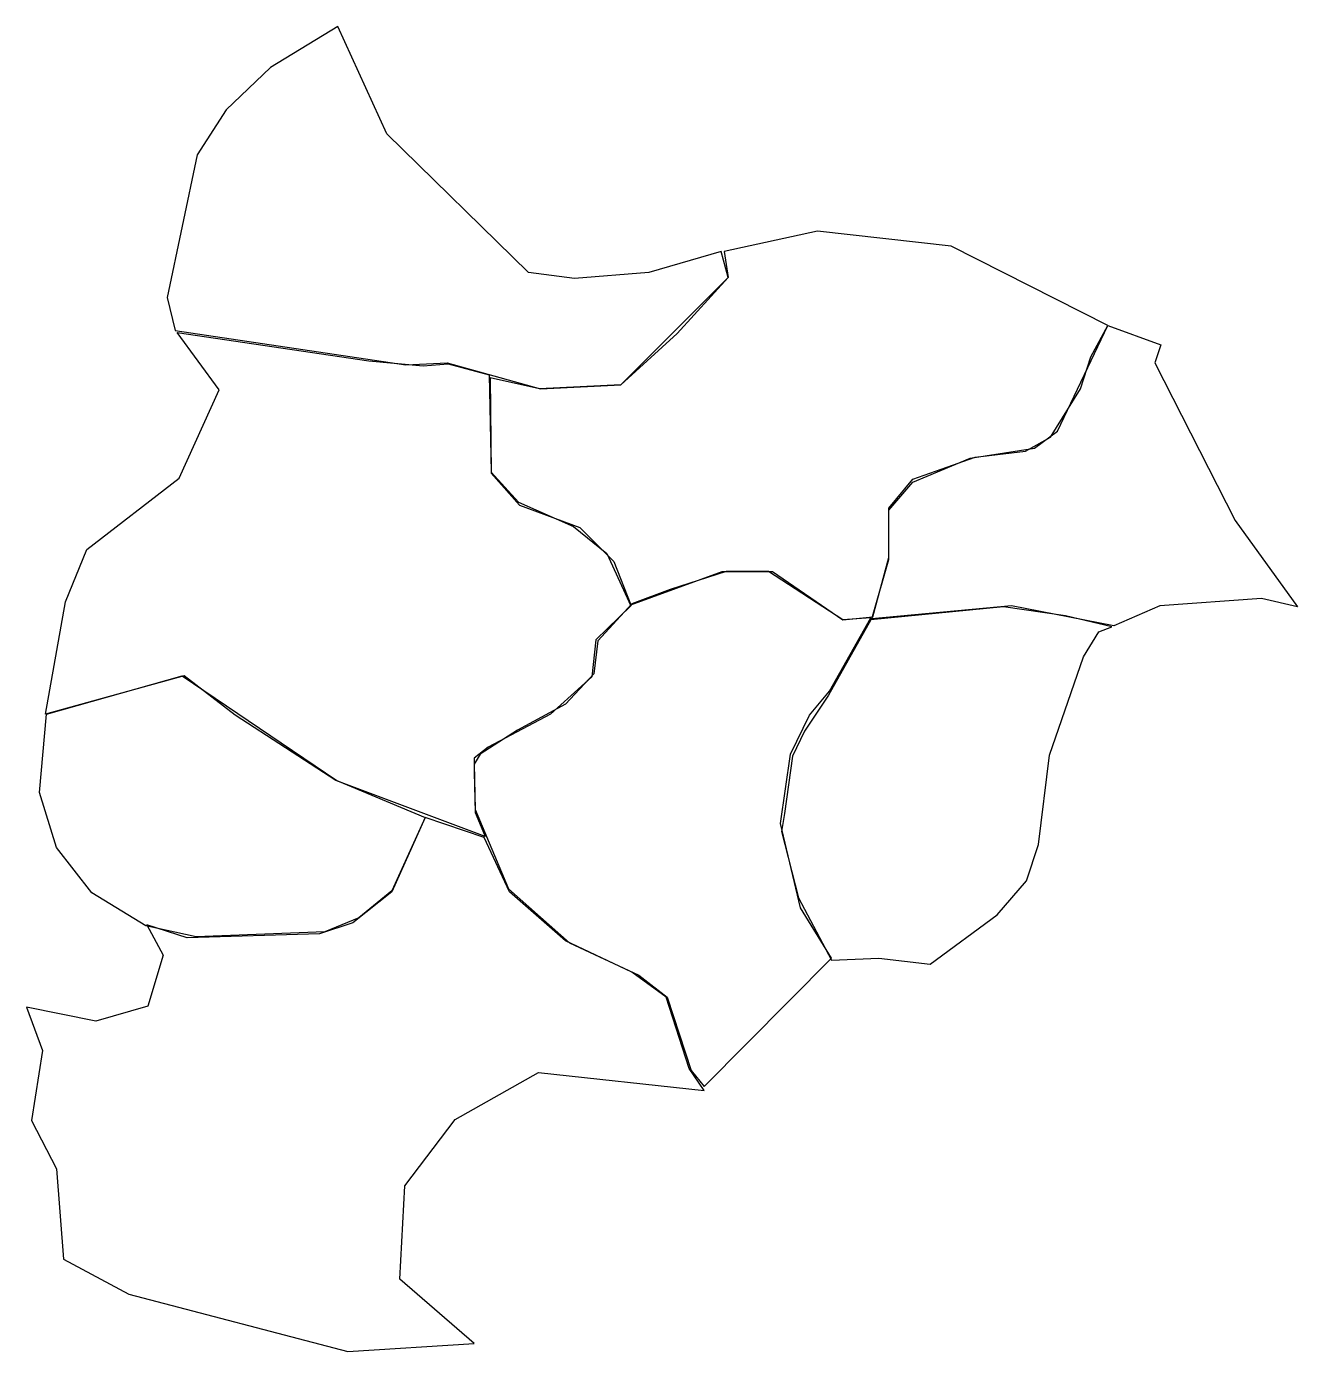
# Model space of a CAD drawing. Extents: x -262 to 250, y 139 to 673.
import ezdxf

# ---------------------------------------------------------------- set-up
doc = ezdxf.new("R2010")
doc.units = 0
doc.layers.add('Layer_1', color=7, linetype='CONTINUOUS')

msp = doc.modelspace()

# ---------------------------------------------------------------- linework, layer by layer
at = {"layer": 'Layer_1', "color": 7}
for points in [[(17.778685, 582.251924), (-11.313709, 573.766644), (-41.214224, 571.342284), (-59.80103, 573.766644), (-116.773632, 629.527068), (-136.572624, 672.761596), (-163.644712, 656.195092), (-181.4234, 639.224532), (-193.141168, 621.041788), (-205.263, 563.665124), (-202.030512, 550.331108), (-109.096472, 536.593036), (-92.529976, 537.401156), (-54.952298, 526.895572), (-22.627417, 528.511812), (20.607112, 571.74634), (17.778685, 582.251924)], [(-18.586807, 440.022452), (18.182746, 453.35646), (38.385797, 453.35646), (66.670068, 433.961532), (78.791898, 435.173716), (85.256872, 459.013316), (85.256872, 478.812308), (94.954336, 490.530076), (120.00612, 499.41942), (140.209176, 501.843788), (150.310696, 507.500636), (162.432528, 526.895572), (166.473136, 539.825524), (173.342176, 552.351412), (110.308656, 584.272236), (56.568542, 590.333148), (18.990868, 582.251924), (20.607112, 571.74634), (0, 549.118924), (-22.627417, 528.511812), (-55.356359, 526.895572), (-75.15535, 531.340236), (-74.751288, 492.954444), (-63.43758, 480.024492), (-39.193918, 471.135148), (-25.455844, 457.397076), (-18.586807, 440.022452)], [(-201.222384, 549.522988), (-124.046736, 538.209276), (-102.22744, 536.188972), (-92.125912, 536.997092), (-75.55941, 532.55242), (-74.751288, 493.3585), (-63.841641, 481.236676), (-41.618285, 471.539212), (-28.284271, 460.629564), (-18.586807, 439.618388), (-32.728942, 425.880316), (-34.345186, 410.930052), (-50.911688, 395.979796), (-75.963471, 382.645788), (-81.620328, 378.201116), (-81.620328, 372.54426), (-81.216264, 356.38182), (-77.175654, 346.684356), (-137.380744, 369.311772), (-177.786848, 395.57574), (-198.39396, 411.334116), (-254.154384, 395.979796), (-246.07316, 441.234636), (-237.58788, 462.245804), (-200.414264, 490.93414), (-184.251824, 526.491508), (-201.222384, 549.522988)], [(78.387838, 434.365596), (85.256872, 458.205196), (85.256872, 478.004188), (94.954336, 489.317892), (117.985816, 499.015356), (143.84572, 503.055972), (153.139128, 509.925004), (173.342176, 552.351412), (194.757408, 544.674252), (192.333048, 537.401156), (224.657928, 473.963572), (249.709712, 439.214324), (235.163512, 442.446812), (194.353352, 439.618388), (175.766544, 431.537164), (134.55232, 439.618388), (78.387838, 434.365596)], [(10.909647, 246.073164), (62.225397, 297.792972), (49.699506, 317.99602), (41.618285, 351.937148), (45.658895, 379.817356), (53.336054, 395.57574), (61.417274, 405.273204), (77.983777, 434.769652), (66.670068, 433.961532), (36.769553, 453.35646), (19.79899, 453.35646), (-2.828427, 446.083364), (-18.182746, 440.426508), (-31.920821, 425.476252), (-33.537065, 412.142236), (-44.850773, 400.020412), (-64.245702, 389.51482), (-79.195959, 379.817356), (-81.620328, 375.776748), (-81.216264, 357.594004), (-67.882251, 325.67318), (-43.234529, 303.853884), (-15.354318, 290.923932), (-4.04061, 282.034588), (5.656854, 252.53814), (10.909647, 246.073164)], [(62.225397, 296.984852), (81.216264, 297.792972), (101.823376, 295.368604), (128.895464, 315.167596), (140.613232, 328.905668), (145.461968, 343.451868), (149.90664, 379.4133), (163.644712, 419.011276), (169.705624, 429.112804), (174.958424, 431.133108), (156.371616, 435.57778), (131.319832, 439.214324), (77.983777, 433.961532), (61.013214, 403.656956), (51.31575, 389.110764), (46.467017, 379.009236), (43.234529, 355.977756), (42.022346, 348.70466), (48.891383, 322.036628), (62.225397, 296.984852)], [(-253.75032, 395.979796), (-199.20208, 411.334116), (-136.976688, 369.311772), (-101.419312, 354.361516), (-114.753328, 324.86506), (-128.087344, 313.955412), (-141.825416, 308.298556), (-193.545224, 306.278252), (-213.74828, 310.722924), (-235.567576, 324.05694), (-249.709712, 342.239684), (-256.578744, 364.463036), (-253.75032, 395.979796)], [(-101.419312, 354.361516), (-114.753328, 324.460996), (-130.511712, 311.935108), (-143.84572, 307.490436), (-197.181776, 305.874188), (-213.344216, 311.126988), (-206.87924, 299.005156), (-212.94016, 278.398044), (-233.951328, 272.337124), (-261.831536, 277.99398), (-255.36656, 260.619356), (-259.811232, 232.335084), (-249.709712, 212.940156), (-246.88128, 176.574668), (-220.61732, 162.432532), (-132.532016, 139.401052), (-81.620328, 142.63354), (-111.52084, 168.493444), (-109.500536, 206.071116), (-89.297488, 232.739148), (-55.760421, 251.730012), (10.909647, 244.456916), (4.848732, 253.34626), (-4.444671, 282.034588), (-18.182746, 292.136116), (-44.850773, 304.662012), (-67.47819, 324.460996), (-77.579715, 346.280292), (-101.419312, 354.361516)]]:
    msp.add_lwpolyline(points, close=True, dxfattribs=at)

doc.saveas('drawing.dxf')
